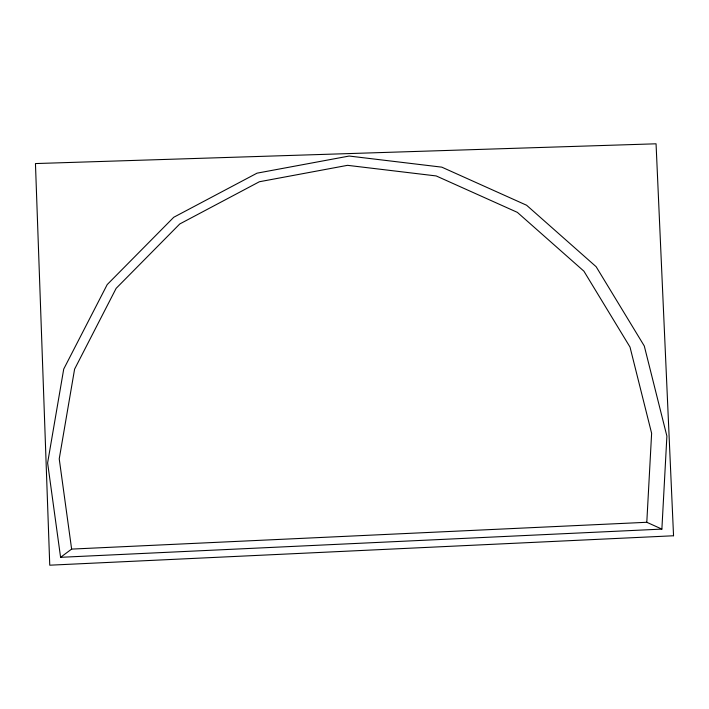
<?xml version="1.0" encoding="UTF-8"?>
<svg xmlns="http://www.w3.org/2000/svg" width="709" height="709" viewBox="0 0 709 709"><rect width="100%" height="100%" fill="white"/><g stroke="black" fill="none" stroke-linecap="round" stroke-linejoin="round"><path stroke-width="1.06" d="M661.878 529.1L646.794 522.285L651.624 433.305L630.009 347.064L583.906 271.175L517.357 212.363L436.186 175.938L347.543 165.33L259.388 181.743L179.776 223.955L116.143 288.35L74.596 369.141L59.228 458.865L71.627 549.094L60.584 557.309L47.618 462.924L63.721 369.07L107.201 284.584L173.758 217.264L257.021 173.164L349.174 156.042L441.804 167.156L526.61 205.247L596.136 266.708L644.295 346.01L666.894 436.124L661.878 529.1L60.584 557.309M71.627 549.094L646.794 522.285M673.55 535.765L49.754 565.197L35.45 163.566L656.055 143.803L673.55 535.765"/></g></svg>
